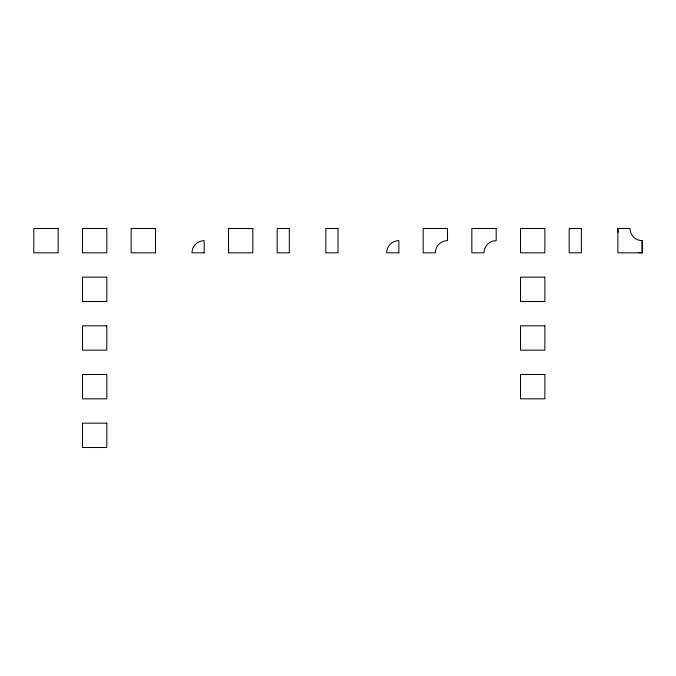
<?xml version="1.0" encoding="UTF-8"?>
<svg xmlns="http://www.w3.org/2000/svg" width="676" height="676" viewBox="0 0 676 676"><rect width="100%" height="100%" fill="white"/><g stroke="black" fill="none" stroke-linecap="round" stroke-linejoin="round"><path stroke-width="1.01" d="M642.2 240.656L642.2 252.824L617.864 252.824L617.864 228.488L630.032 228.488A12.168 12.168 0 0 0 642.2 240.656L642.2 252.824A24.336 24.336 0 0 1 638.516 252.545M252.824 228.488L228.488 228.488L228.488 252.824L252.824 252.824L252.824 228.488A24.336 24.336 0 0 0 249.14 228.767M618.143 232.172A24.336 24.336 0 0 1 617.864 228.488M228.488 252.824A24.336 24.336 0 0 1 228.767 249.14M58.136 228.488L33.8 228.488L33.8 252.824L58.136 252.824L58.136 228.488M106.808 228.488L82.472 228.488L82.472 252.824L106.808 252.824L106.808 228.488M155.48 228.488L131.144 228.488L131.144 252.824L155.48 252.824L155.48 228.488M289.328 228.488L277.16 228.488L277.16 252.824L289.328 252.824L289.328 228.488M338 228.488L325.832 228.488L325.832 252.824L338 252.824L338 228.488M447.512 228.488L423.176 228.488L423.176 252.824L435.344 252.824A12.168 12.168 0 0 1 447.512 240.656L447.512 228.488M496.184 228.488L471.848 228.488L471.848 252.824L484.016 252.824A12.168 12.168 0 0 1 496.184 240.656L496.184 228.488M544.856 228.488L520.52 228.488L520.52 252.824L544.856 252.824L544.856 228.488M581.36 228.488L569.192 228.488L569.192 252.824L581.36 252.824L581.36 228.488M204.152 252.824L191.984 252.824A12.168 12.168 0 0 1 204.152 240.656L204.152 252.824M398.84 252.824L386.672 252.824A12.168 12.168 0 0 1 398.84 240.656L398.84 252.824M106.808 277.16L82.472 277.16L82.472 301.496L106.808 301.496L106.808 277.16M544.856 277.16L520.52 277.16L520.52 301.496L544.856 301.496L544.856 277.16M106.808 325.832L82.472 325.832L82.472 350.168L106.808 350.168L106.808 325.832M544.856 325.832L520.52 325.832L520.52 350.168L544.856 350.168L544.856 325.832M106.808 374.504L82.472 374.504L82.472 398.84L106.808 398.84L106.808 374.504M544.856 374.504L520.52 374.504L520.52 398.84L544.856 398.84L544.856 374.504M106.808 423.176L82.472 423.176L82.472 447.512L106.808 447.512L106.808 423.176"/></g></svg>
